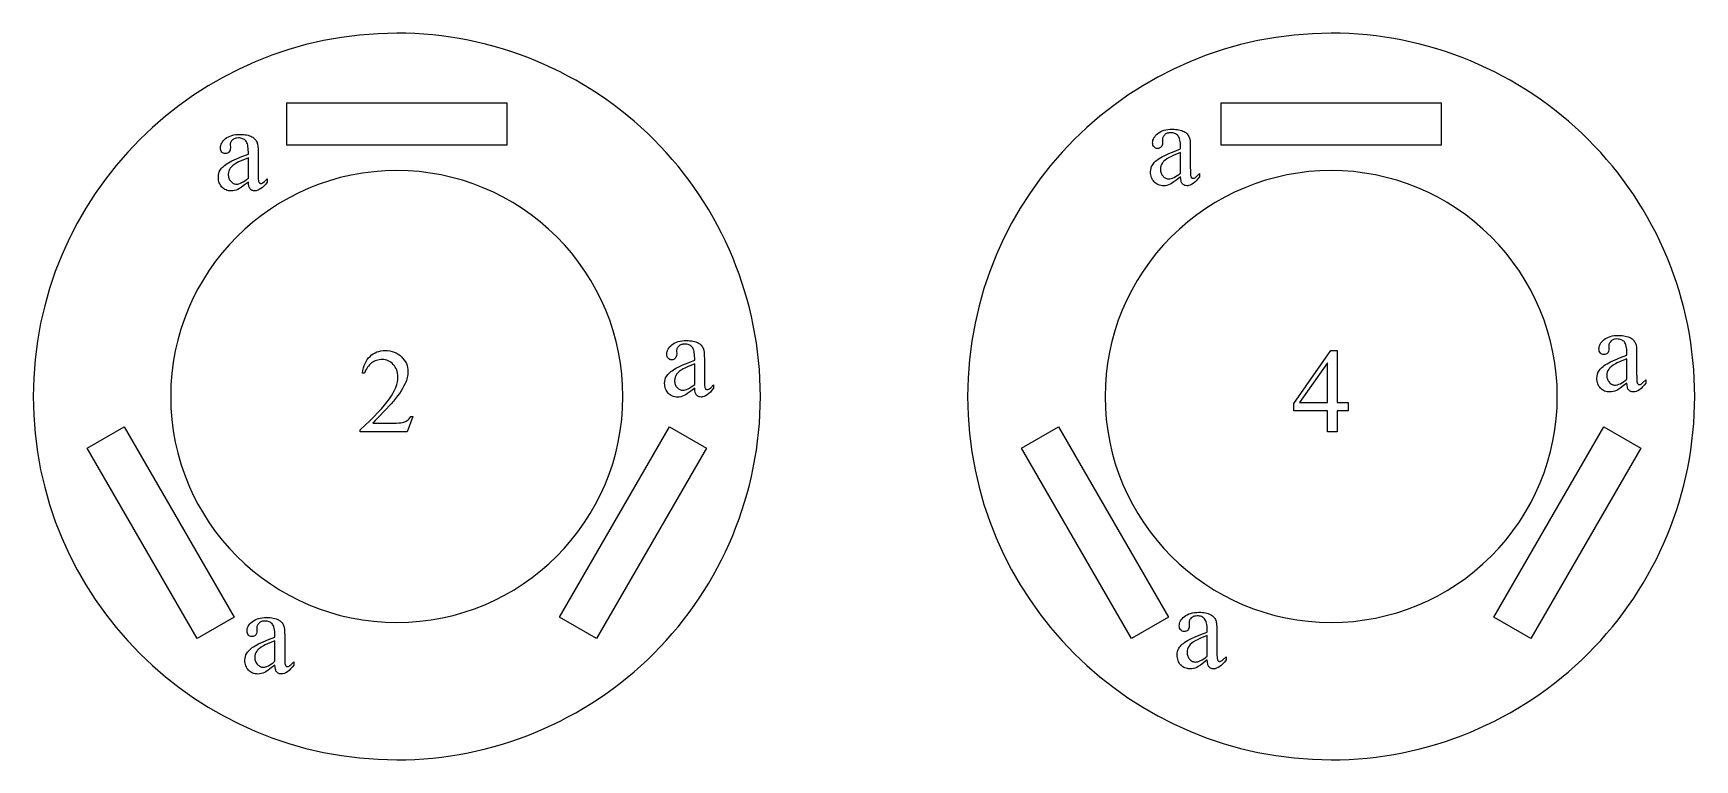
# Model space of a CAD drawing. Extents: x -27 to 581, y 232 to 579.
# Drawn here: x 164.7 to 284.6, y 303.2 to 355.7 of the extents above; entities that cross this region are included whole.
import ezdxf

# ---------------------------------------------------------------- set-up
doc = ezdxf.new("R2010")
doc.units = 0
doc.header["$MEASUREMENT"] = 0
doc.layers.get('0').update_dxf_attribs({"linetype": 'CONTINUOUS'})

msp = doc.modelspace()

# ---------------------------------------------------------------- linework, layer by layer
at = {"color": 5}
for points in [[(183.000031, 347.585907), (183.000031, 350.657898), (198.87204, 350.657898), (198.87204, 347.585907)], [(250.440475, 347.585907), (250.440475, 350.657898), (266.312469, 350.657898), (266.312469, 347.585907)], [(179.190872, 313.497131), (176.530441, 311.961121), (168.594437, 325.706665), (171.254868, 327.242676)], [(210.617203, 327.242676), (213.277634, 325.706665), (205.341629, 311.961121), (202.681198, 313.497131)], [(246.631317, 313.497131), (243.970886, 311.961121), (236.034882, 325.706665), (238.695313, 327.242676)], [(278.057648, 327.242676), (280.718079, 325.706665), (272.782074, 311.961121), (270.121643, 313.497131)]]:
    msp.add_lwpolyline(points, close=True, dxfattribs=at)
at = {"color": 18}
for points in [[(180.222519, 344.931641), (179.950928, 344.724548), (179.735092, 344.566345), (179.574997, 344.45694), (179.470657, 344.396423), (179.354111, 344.349945), (179.233841, 344.316772), (179.109863, 344.296875), (178.982162, 344.290222), (178.883499, 344.294525), (178.789291, 344.307495), (178.699524, 344.329041), (178.614197, 344.359253), (178.533325, 344.398071), (178.456894, 344.445526), (178.384918, 344.501617), (178.317383, 344.566345), (178.256165, 344.638062), (178.203094, 344.715271), (178.158188, 344.797913), (178.12146, 344.885986), (178.09288, 344.979492), (178.072479, 345.078461), (178.060226, 345.182861), (178.056152, 345.292694), (178.064117, 345.430237), (178.088013, 345.558197), (178.127823, 345.676605), (178.183578, 345.785431), (178.23114, 345.857117), (178.286728, 345.927734), (178.350342, 345.997314), (178.421982, 346.065796), (178.501663, 346.13324), (178.589371, 346.199615), (178.68512, 346.264923), (178.788895, 346.329163), (178.905609, 346.394592), (179.040176, 346.463501), (179.362869, 346.611633), (179.756989, 346.77359), (180.222519, 346.949341), (180.222519, 347.102264), (180.219635, 347.242035), (180.210968, 347.370392), (180.196533, 347.487335), (180.176331, 347.592865), (180.150345, 347.686981), (180.118576, 347.769684), (180.081055, 347.840973), (180.037735, 347.900848), (179.988922, 347.951599), (179.93486, 347.995605), (179.875565, 348.032867), (179.81102, 348.063324), (179.741226, 348.087006), (179.666199, 348.103943), (179.585922, 348.114105), (179.500397, 348.117493), (179.373489, 348.108459), (179.315216, 348.097168), (179.260391, 348.08136), (179.20903, 348.061066), (179.161102, 348.036255), (179.116638, 348.006897), (179.075623, 347.973053), (179.005005, 347.898193), (178.977249, 347.858765), (178.954559, 347.817993), (178.936905, 347.77594), (178.924286, 347.732513), (178.916718, 347.687805), (178.9142, 347.641724), (178.922699, 347.395355), (178.916458, 347.303223), (178.897736, 347.22226), (178.866547, 347.152435), (178.822876, 347.09375), (178.769119, 347.047302), (178.707657, 347.014099), (178.638489, 346.994202), (178.56163, 346.987579), (178.486633, 346.994476), (178.418808, 347.015167), (178.358139, 347.049683), (178.304642, 347.098022), (178.260971, 347.158264), (178.229782, 347.228638), (178.21106, 347.309082), (178.204819, 347.399597), (178.210663, 347.48999), (178.22818, 347.578552), (178.257385, 347.665222), (178.298279, 347.750061), (178.350845, 347.833008), (178.415085, 347.914124), (178.491013, 347.993347), (178.578629, 348.07074), (178.676788, 348.142426), (178.784378, 348.204559), (178.901398, 348.257141), (179.027832, 348.30014), (179.163696, 348.333588), (179.308975, 348.357483), (179.463699, 348.371826), (179.627823, 348.376587), (179.754471, 348.373871), (179.875259, 348.365723), (179.990219, 348.352112), (180.099335, 348.333069), (180.202606, 348.308563), (180.300049, 348.278625), (180.391632, 348.243256), (180.477386, 348.202423), (180.537979, 348.167175), (180.594467, 348.127289), (180.646835, 348.082764), (180.695084, 348.033569), (180.739227, 347.979767), (180.779251, 347.921295), (180.815155, 347.858154), (180.846939, 347.790405), (180.864868, 347.73877), (180.880402, 347.675171), (180.904297, 347.512177), (180.918625, 347.301361), (180.923401, 347.042786), (180.923401, 345.721741), (180.928711, 345.273041), (180.935349, 345.129547), (180.944641, 345.039948), (180.956985, 344.982483), (180.972778, 344.935364), (180.992035, 344.89859), (181.014725, 344.872162), (181.040085, 344.853577), (181.067291, 344.840302), (181.096375, 344.832336), (181.127304, 344.829681), (181.19101, 344.837128), (181.246231, 344.859436), (181.301193, 344.899506), (181.376862, 344.964569), (181.590302, 345.169525), (181.590302, 344.931641), (181.472031, 344.782288), (181.355087, 344.652893), (181.239471, 344.543365), (181.125168, 344.453766), (181.012207, 344.384064), (180.900574, 344.33429), (180.790268, 344.304413), (180.735611, 344.296967), (180.681274, 344.294464), (180.58252, 344.303497), (180.537125, 344.314789), (180.494385, 344.330566), (180.454285, 344.350891), (180.416855, 344.375702), (180.38208, 344.405029), (180.34996, 344.438904), (180.321014, 344.47818), (180.295792, 344.523865), (180.274292, 344.575897), (180.2565, 344.634277), (180.232071, 344.770233)], [(247.507065, 345.303375), (247.235474, 345.096313), (247.019623, 344.938049), (246.859543, 344.828674), (246.755203, 344.768158), (246.638657, 344.72168), (246.518387, 344.688507), (246.394409, 344.66861), (246.266708, 344.661957), (246.168045, 344.66626), (246.073837, 344.67923), (245.98407, 344.700775), (245.898743, 344.730988), (245.817871, 344.769806), (245.74144, 344.817261), (245.669464, 344.873352), (245.601929, 344.938049), (245.54071, 345.009827), (245.48764, 345.087006), (245.442734, 345.169647), (245.406006, 345.257721), (245.377426, 345.351227), (245.357025, 345.450195), (245.344772, 345.554596), (245.340698, 345.664429), (245.348663, 345.801971), (245.372543, 345.929932), (245.412369, 346.04834), (245.468124, 346.157166), (245.515686, 346.228851), (245.571274, 346.299469), (245.634888, 346.369049), (245.706528, 346.437531), (245.786209, 346.504974), (245.873917, 346.57135), (245.969666, 346.636658), (246.073441, 346.700897), (246.190155, 346.766357), (246.324722, 346.835236), (246.647415, 346.983368), (247.041534, 347.145325), (247.507065, 347.321075), (247.507065, 347.473999), (247.504181, 347.61377), (247.495514, 347.742126), (247.481079, 347.85907), (247.460876, 347.9646), (247.434891, 348.058716), (247.403122, 348.141418), (247.365585, 348.212708), (247.322281, 348.272583), (247.273468, 348.323364), (247.219406, 348.367371), (247.16011, 348.404602), (247.095566, 348.435059), (247.025772, 348.45874), (246.950729, 348.475677), (246.870453, 348.48584), (246.784943, 348.489227), (246.658035, 348.480194), (246.599762, 348.468903), (246.544937, 348.453125), (246.493561, 348.4328), (246.445648, 348.40799), (246.401184, 348.378632), (246.360168, 348.344788), (246.289536, 348.269928), (246.261795, 348.230499), (246.239105, 348.189758), (246.221451, 348.147675), (246.208832, 348.104248), (246.201263, 348.059509), (246.198746, 348.013458), (246.207245, 347.76709), (246.201004, 347.674957), (246.182281, 347.593994), (246.151093, 347.52417), (246.107422, 347.465515), (246.05365, 347.419037), (245.992203, 347.385864), (245.923035, 347.365936), (245.846176, 347.359314), (245.771179, 347.366211), (245.703354, 347.386902), (245.642685, 347.421417), (245.589188, 347.469757), (245.545517, 347.530029), (245.514328, 347.600372), (245.495605, 347.680817), (245.489365, 347.771332), (245.495209, 347.861755), (245.512726, 347.950287), (245.541931, 348.036957), (245.582809, 348.121796), (245.635376, 348.204742), (245.699631, 348.285858), (245.775558, 348.365112), (245.863174, 348.442505), (245.961334, 348.51416), (246.068924, 348.576294), (246.185928, 348.628876), (246.312378, 348.671875), (246.448242, 348.705322), (246.593521, 348.729218), (246.74823, 348.743561), (246.912369, 348.748322), (247.039017, 348.745605), (247.159805, 348.737457), (247.274765, 348.723846), (247.383881, 348.704803), (247.487152, 348.680298), (247.584579, 348.65036), (247.676178, 348.61499), (247.761932, 348.574158), (247.822525, 348.53894), (247.879013, 348.499023), (247.931381, 348.454498), (247.97963, 348.405334), (248.023773, 348.351501), (248.063797, 348.29303), (248.099701, 348.229919), (248.131485, 348.16214), (248.149414, 348.110504), (248.164948, 348.046906), (248.188828, 347.883911), (248.203171, 347.673096), (248.207947, 347.41452), (248.207947, 346.093475), (248.213257, 345.644775), (248.219894, 345.501282), (248.229187, 345.411682), (248.241531, 345.354218), (248.257324, 345.307098), (248.276581, 345.270325), (248.299271, 345.243896), (248.324631, 345.225311), (248.351837, 345.212036), (248.38092, 345.204071), (248.41185, 345.201416), (248.475555, 345.208862), (248.530777, 345.231171), (248.585739, 345.27124), (248.661407, 345.336304), (248.874847, 345.54126), (248.874847, 345.303375), (248.756577, 345.154053), (248.639633, 345.024628), (248.524017, 344.9151), (248.409714, 344.8255), (248.296753, 344.755798), (248.18512, 344.706024), (248.074814, 344.676147), (248.020157, 344.668701), (247.96582, 344.666199), (247.867065, 344.675232), (247.821671, 344.686523), (247.778915, 344.702301), (247.738831, 344.722626), (247.701401, 344.747437), (247.666626, 344.776794), (247.634491, 344.810638), (247.60556, 344.849915), (247.580338, 344.895599), (247.558838, 344.947632), (247.541046, 345.006042), (247.516617, 345.141968)], [(180.222519, 345.207733), (180.222519, 346.690216), (179.694733, 346.472534), (179.516052, 346.391541), (179.394196, 346.329163), (179.238358, 346.23465), (179.106415, 346.138), (178.998367, 346.039246), (178.953293, 345.989075), (178.9142, 345.938354), (178.851013, 345.834015), (178.805878, 345.724915), (178.778809, 345.611023), (178.769775, 345.49234), (178.772629, 345.417511), (178.781189, 345.345947), (178.795456, 345.277588), (178.815445, 345.212524), (178.841125, 345.150696), (178.872513, 345.092133), (178.909622, 345.036804), (178.952438, 344.984741), (178.998962, 344.937439), (179.047211, 344.896454), (179.097183, 344.861786), (179.148895, 344.833405), (179.202316, 344.81134), (179.257477, 344.795593), (179.314362, 344.786133), (179.372955, 344.782959), (179.456848, 344.789612), (179.547119, 344.809509), (179.643753, 344.842712), (179.746765, 344.88916), (179.85614, 344.948883), (179.971893, 345.021912), (180.094025, 345.108185)], [(247.507065, 345.579468), (247.507065, 347.061951), (246.979279, 346.844269), (246.800598, 346.763275), (246.678741, 346.700897), (246.522903, 346.606384), (246.390961, 346.509735), (246.282898, 346.41098), (246.237839, 346.360809), (246.198746, 346.310089), (246.135559, 346.20575), (246.090424, 346.096649), (246.063354, 345.982758), (246.054321, 345.864075), (246.057175, 345.789246), (246.065735, 345.717651), (246.080002, 345.649353), (246.099991, 345.584259), (246.125671, 345.52243), (246.157059, 345.463867), (246.194168, 345.408539), (246.236969, 345.356476), (246.283508, 345.309174), (246.331757, 345.268188), (246.381729, 345.233521), (246.433441, 345.205139), (246.486862, 345.183075), (246.542023, 345.167297), (246.598907, 345.157867), (246.657501, 345.154694), (246.741394, 345.161346), (246.831665, 345.181244), (246.928299, 345.214447), (247.031311, 345.260895), (247.140686, 345.320618), (247.256439, 345.393646), (247.378571, 345.479919)], [(212.435837, 330.03833), (212.164246, 329.831238), (211.948395, 329.673035), (211.788315, 329.56366), (211.683975, 329.503113), (211.567429, 329.456665), (211.447159, 329.423462), (211.323181, 329.403564), (211.19548, 329.396912), (211.096817, 329.401245), (211.002594, 329.414185), (210.912827, 329.43573), (210.827515, 329.465942), (210.746643, 329.504761), (210.670212, 329.552246), (210.598236, 329.608307), (210.530701, 329.673035), (210.469467, 329.744781), (210.416412, 329.82196), (210.371506, 329.904602), (210.334763, 329.992676), (210.306198, 330.086182), (210.285782, 330.18515), (210.273544, 330.289551), (210.269455, 330.399414), (210.27742, 330.536926), (210.301315, 330.664886), (210.341141, 330.783295), (210.396896, 330.892151), (210.444443, 330.963806), (210.500031, 331.034424), (210.56366, 331.104004), (210.6353, 331.172485), (210.714981, 331.239929), (210.802689, 331.306305), (210.898438, 331.371613), (211.002197, 331.435852), (211.118912, 331.501282), (211.253479, 331.57019), (211.576187, 331.718323), (211.970306, 331.88028), (212.435837, 332.05603), (212.435837, 332.208954), (212.432938, 332.348724), (212.424286, 332.477112), (212.409851, 332.594055), (212.389633, 332.699585), (212.363647, 332.793701), (212.331894, 332.876404), (212.294357, 332.947662), (212.251053, 333.007538), (212.20224, 333.058319), (212.148178, 333.102325), (212.088867, 333.139557), (212.024323, 333.170013), (211.954544, 333.193726), (211.879501, 333.210632), (211.799225, 333.220795), (211.713715, 333.224182), (211.586807, 333.215149), (211.528534, 333.203857), (211.473709, 333.18808), (211.422333, 333.167755), (211.37442, 333.142944), (211.329941, 333.113586), (211.288925, 333.079742), (211.218307, 333.004883), (211.190567, 332.965454), (211.167862, 332.924713), (211.150208, 332.882629), (211.137604, 332.839233), (211.130035, 332.794495), (211.127518, 332.748413), (211.136002, 332.502045), (211.129776, 332.409912), (211.111053, 332.328949), (211.079865, 332.259125), (211.036179, 332.200439), (210.982422, 332.153992), (210.920959, 332.120819), (210.851807, 332.100891), (210.774948, 332.094269), (210.699951, 332.101166), (210.632111, 332.121887), (210.571457, 332.156372), (210.51796, 332.204712), (210.474289, 332.264954), (210.443085, 332.335327), (210.424377, 332.415771), (210.418137, 332.506287), (210.423981, 332.59668), (210.441498, 332.685242), (210.470703, 332.771912), (210.511581, 332.85675), (210.564148, 332.939697), (210.628403, 333.020813), (210.70433, 333.100067), (210.791931, 333.17746), (210.890106, 333.249146), (210.997696, 333.311249), (211.1147, 333.363831), (211.241135, 333.40683), (211.376999, 333.440277), (211.522293, 333.464172), (211.677002, 333.478516), (211.841141, 333.483276), (211.967773, 333.48056), (212.088577, 333.472412), (212.203537, 333.458801), (212.312653, 333.439758), (212.415924, 333.415253), (212.513351, 333.385315), (212.60495, 333.349945), (212.690704, 333.309143), (212.751297, 333.273895), (212.807785, 333.234009), (212.860153, 333.189453), (212.908401, 333.140289), (212.95253, 333.086456), (212.992554, 333.027985), (213.028458, 332.964844), (213.060257, 332.897095), (213.078171, 332.845459), (213.093704, 332.78186), (213.117599, 332.618866), (213.131943, 332.408081), (213.136719, 332.149475), (213.136719, 330.82843), (213.142029, 330.379761), (213.148666, 330.236267), (213.157959, 330.146667), (213.170303, 330.089172), (213.186096, 330.042053), (213.205338, 330.00528), (213.228043, 329.978882), (213.253403, 329.960266), (213.280609, 329.947021), (213.309677, 329.939026), (213.340607, 329.936401), (213.404327, 329.943817), (213.459549, 329.966125), (213.514511, 330.006226), (213.590164, 330.071259), (213.803619, 330.276215), (213.803619, 330.03833), (213.685349, 329.889008), (213.568405, 329.759583), (213.452774, 329.650055), (213.338486, 329.560455), (213.225525, 329.490784), (213.113892, 329.440979), (213.003571, 329.411133), (212.948914, 329.403656), (212.894592, 329.401184), (212.795837, 329.410187), (212.750427, 329.421478), (212.707687, 329.437256), (212.667603, 329.457581), (212.630173, 329.482422), (212.595383, 329.511749), (212.563263, 329.545593), (212.534332, 329.5849), (212.509109, 329.630554), (212.487595, 329.682587), (212.469818, 329.740997), (212.445389, 329.876923)], [(279.720367, 330.410065), (279.448792, 330.203003), (279.232941, 330.044769), (279.072845, 329.935364), (278.968506, 329.874847), (278.851959, 329.8284), (278.731689, 329.795197), (278.607727, 329.775299), (278.480011, 329.768646), (278.381348, 329.77298), (278.28714, 329.785919), (278.197388, 329.807495), (278.112061, 329.837677), (278.031189, 329.876526), (277.954742, 329.92395), (277.882782, 329.980042), (277.815247, 330.044769), (277.754028, 330.116516), (277.700958, 330.193695), (277.656036, 330.276337), (277.619324, 330.36441), (277.590729, 330.457916), (277.570343, 330.556885), (277.558075, 330.661285), (277.554016, 330.771118), (277.561981, 330.908661), (277.585876, 331.036621), (277.625671, 331.155029), (277.681427, 331.263885), (277.729004, 331.335571), (277.784576, 331.406189), (277.848206, 331.475739), (277.91983, 331.54425), (277.999512, 331.611664), (278.087219, 331.67804), (278.182983, 331.743347), (278.286743, 331.807587), (278.403473, 331.873047), (278.538025, 331.941925), (278.860718, 332.090088), (279.254852, 332.252014), (279.720367, 332.427765), (279.720367, 332.580688), (279.717499, 332.720459), (279.708832, 332.848816), (279.694397, 332.96579), (279.674194, 333.07132), (279.648193, 333.165436), (279.616425, 333.248108), (279.578918, 333.319397), (279.535583, 333.379272), (279.486786, 333.430054), (279.432709, 333.47406), (279.373413, 333.511292), (279.308868, 333.541748), (279.239075, 333.56546), (279.164063, 333.582367), (279.083771, 333.592529), (278.99826, 333.595917), (278.871338, 333.586884), (278.81308, 333.575592), (278.75824, 333.559814), (278.706879, 333.53949), (278.658966, 333.514679), (278.614502, 333.485352), (278.573486, 333.451477), (278.502869, 333.376617), (278.475098, 333.337189), (278.452423, 333.296448), (278.434753, 333.254364), (278.42215, 333.210968), (278.414581, 333.166229), (278.412048, 333.120178), (278.420563, 332.873779), (278.414307, 332.781677), (278.395599, 332.700684), (278.36441, 332.630859), (278.32074, 332.572205), (278.266968, 332.525726), (278.205505, 332.492554), (278.136353, 332.472656), (278.059479, 332.466003), (277.984497, 332.4729), (277.916656, 332.493622), (277.855988, 332.528137), (277.80249, 332.576447), (277.75882, 332.636719), (277.727631, 332.707062), (277.708923, 332.787506), (277.702667, 332.878052), (277.708527, 332.968445), (277.726044, 333.056976), (277.755249, 333.143646), (277.796143, 333.228485), (277.848694, 333.311462), (277.912933, 333.392548), (277.988861, 333.471802), (278.076477, 333.549194), (278.174652, 333.62088), (278.282227, 333.682983), (278.399261, 333.735565), (278.525696, 333.778564), (278.66156, 333.812012), (278.806824, 333.835907), (278.961548, 333.85025), (279.125671, 333.855042), (279.252319, 333.852295), (279.373108, 333.844147), (279.488068, 333.830536), (279.597198, 333.811493), (279.70047, 333.786987), (279.797913, 333.75708), (279.889496, 333.72168), (279.97525, 333.680878), (280.035828, 333.64563), (280.092316, 333.605743), (280.144684, 333.561188), (280.192932, 333.512024), (280.237091, 333.458191), (280.2771, 333.399719), (280.313019, 333.336609), (280.344788, 333.268829), (280.362732, 333.217194), (280.378265, 333.153625), (280.402161, 332.990601), (280.416473, 332.779816), (280.421265, 332.52124), (280.421265, 331.200165), (280.426575, 330.751495), (280.433197, 330.608002), (280.442505, 330.518402), (280.454834, 330.460907), (280.470642, 330.413788), (280.489899, 330.377014), (280.512573, 330.350586), (280.537933, 330.332031), (280.565155, 330.318756), (280.594238, 330.310791), (280.625153, 330.308136), (280.688873, 330.315552), (280.74408, 330.33786), (280.799042, 330.37793), (280.874725, 330.442993), (281.088165, 330.647949), (281.088165, 330.410065), (280.969879, 330.260742), (280.852936, 330.131317), (280.737335, 330.02179), (280.623016, 329.93219), (280.510071, 329.862488), (280.398438, 329.812744), (280.288116, 329.782867), (280.233459, 329.775391), (280.179138, 329.772888), (280.080383, 329.781921), (280.034973, 329.793213), (279.992249, 329.809021), (279.952148, 329.829315), (279.914703, 329.854126), (279.879944, 329.883484), (279.847809, 329.917328), (279.818878, 329.956604), (279.79364, 330.002289), (279.772156, 330.054321), (279.754364, 330.112732), (279.729919, 330.248657)], [(192.095184, 327.99173), (191.691635, 326.883057), (188.293411, 326.883057), (188.293411, 327.040222), (188.654404, 327.374329), (188.987656, 327.69281), (189.293167, 327.995575), (189.570923, 328.282715), (189.820953, 328.554169), (190.043228, 328.809967), (190.237762, 329.05011), (190.404556, 329.274567), (190.547928, 329.488892), (190.672165, 329.698547), (190.777298, 329.903564), (190.863312, 330.103943), (190.930222, 330.299683), (190.978012, 330.490753), (191.006683, 330.677185), (191.016235, 330.859009), (191.011002, 330.99292), (190.99527, 331.120758), (190.969055, 331.242493), (190.932343, 331.358093), (190.885162, 331.467621), (190.827484, 331.571045), (190.759308, 331.668335), (190.680664, 331.759521), (190.594711, 331.842163), (190.504654, 331.913757), (190.410461, 331.974365), (190.312164, 332.023956), (190.209763, 332.0625), (190.103226, 332.090057), (189.992584, 332.106567), (189.877838, 332.112091), (189.772995, 332.108215), (189.670883, 332.096558), (189.571487, 332.077148), (189.474823, 332.049957), (189.380875, 332.015015), (189.289642, 331.972321), (189.201141, 331.921844), (189.115356, 331.863586), (189.033691, 331.797852), (188.95752, 331.724884), (188.886871, 331.644653), (188.821732, 331.55722), (188.762085, 331.462555), (188.707962, 331.360626), (188.659348, 331.251465), (188.616241, 331.135101), (188.459076, 331.135101), (188.490829, 331.325867), (188.533005, 331.505188), (188.585602, 331.673096), (188.648636, 331.82962), (188.722076, 331.974701), (188.805923, 332.108368), (188.900208, 332.230621), (189.004913, 332.341461), (189.11824, 332.440033), (189.238403, 332.525452), (189.365417, 332.597717), (189.499252, 332.65686), (189.639923, 332.702881), (189.78743, 332.735718), (189.941788, 332.755432), (190.102966, 332.761993), (190.274567, 332.754974), (190.438934, 332.733856), (190.596069, 332.698669), (190.745972, 332.649445), (190.888641, 332.586121), (191.024078, 332.508728), (191.152267, 332.417267), (191.273224, 332.311737), (191.38324, 332.196655), (191.478592, 332.076508), (191.559265, 331.951355), (191.625259, 331.821106), (191.676605, 331.685852), (191.713272, 331.545532), (191.735275, 331.400177), (191.742615, 331.249786), (191.739426, 331.140411), (191.729874, 331.031036), (191.713943, 330.921631), (191.691635, 330.812256), (191.662964, 330.702881), (191.627914, 330.593506), (191.586502, 330.484131), (191.538712, 330.374756), (191.454025, 330.201447), (191.357132, 330.025635), (191.248016, 329.84729), (191.126678, 329.666443), (190.993149, 329.483032), (190.847397, 329.297119), (190.689423, 329.108704), (190.519241, 328.917755), (190.040039, 328.3974), (189.660126, 327.99173), (189.379517, 327.700745), (189.198181, 327.524475), (190.701904, 327.524475), (190.914154, 327.526611), (191.092163, 327.532959), (191.235931, 327.543579), (191.345444, 327.558472), (191.435577, 327.579834), (191.521194, 327.609985), (191.602295, 327.648865), (191.678894, 327.696533), (191.750839, 327.753998), (191.818008, 327.822357), (191.880402, 327.901611), (191.938004, 327.99173)], [(259.590851, 329.006958), (259.590851, 328.403778), (258.817749, 328.403778), (258.817749, 326.883057), (258.116852, 326.883057), (258.116852, 328.403778), (255.678635, 328.403778), (255.678635, 328.947479), (258.350494, 332.761993), (258.817749, 332.761993), (258.817749, 329.006958)], [(212.435837, 330.314453), (212.435837, 331.796936), (211.908051, 331.579224), (211.72937, 331.49823), (211.607513, 331.435852), (211.451675, 331.341339), (211.319733, 331.24469), (211.21167, 331.145935), (211.166611, 331.095764), (211.127518, 331.045044), (211.064331, 330.940735), (211.019196, 330.831604), (210.992111, 330.717712), (210.983093, 330.59906), (210.985947, 330.5242), (210.994507, 330.452637), (211.008774, 330.384308), (211.028748, 330.319214), (211.054443, 330.257385), (211.085831, 330.198822), (211.12294, 330.143494), (211.165741, 330.091431), (211.212265, 330.044128), (211.260529, 330.003174), (211.310501, 329.968475), (211.362198, 329.940094), (211.415634, 329.91803), (211.470795, 329.902283), (211.527664, 329.892822), (211.586273, 329.889648), (211.670166, 329.896301), (211.760437, 329.916199), (211.857071, 329.949402), (211.960083, 329.99585), (212.069458, 330.055603), (212.185211, 330.128601), (212.307343, 330.214874)], [(258.116852, 329.006958), (258.116852, 331.865723), (256.09491, 329.006958)], [(279.720367, 330.686188), (279.720367, 332.16864), (279.192596, 331.950958), (279.013916, 331.869995), (278.892059, 331.807587), (278.736206, 331.713074), (278.604279, 331.616455), (278.496216, 331.5177), (278.451141, 331.467499), (278.412048, 331.416809), (278.348877, 331.312469), (278.303741, 331.203339), (278.276672, 331.089447), (278.267639, 330.970764), (278.270477, 330.895935), (278.279053, 330.824371), (278.293304, 330.756042), (278.313293, 330.690948), (278.338989, 330.62915), (278.370361, 330.570557), (278.407471, 330.515228), (278.450287, 330.463165), (278.496826, 330.415894), (278.545074, 330.374878), (278.595032, 330.34021), (278.646759, 330.311829), (278.700165, 330.289764), (278.755341, 330.274017), (278.812225, 330.264557), (278.870819, 330.261414), (278.954712, 330.268036), (279.044983, 330.287964), (279.141602, 330.321136), (279.244629, 330.367584), (279.354004, 330.427338), (279.469757, 330.500336), (279.591888, 330.586609)], [(182.142609, 310.039246), (181.871017, 309.832184), (181.655167, 309.67395), (181.495087, 309.564575), (181.390747, 309.504028), (181.2742, 309.457581), (181.153931, 309.424377), (181.029953, 309.40448), (180.902252, 309.397827), (180.803589, 309.402161), (180.709381, 309.4151), (180.619614, 309.436646), (180.534286, 309.466858), (180.453415, 309.505676), (180.376984, 309.553162), (180.305008, 309.609222), (180.237473, 309.67395), (180.176239, 309.745697), (180.123184, 309.822876), (180.078278, 309.905518), (180.04155, 309.993591), (180.01297, 310.087097), (179.992569, 310.186066), (179.980316, 310.290466), (179.976227, 310.40033), (179.984192, 310.537842), (180.008087, 310.665802), (180.047913, 310.78421), (180.103668, 310.893066), (180.15123, 310.964722), (180.206802, 311.03537), (180.270432, 311.104919), (180.342072, 311.173401), (180.421753, 311.240845), (180.50946, 311.30722), (180.605209, 311.372528), (180.708984, 311.436768), (180.825699, 311.502228), (180.960266, 311.571106), (181.282959, 311.719238), (181.677078, 311.881195), (182.142609, 312.056946), (182.142609, 312.209869), (182.139725, 312.34964), (182.131058, 312.478027), (182.116623, 312.594971), (182.096405, 312.7005), (182.070419, 312.794617), (182.038666, 312.877319), (182.001129, 312.948578), (181.957825, 313.008453), (181.909012, 313.059235), (181.85495, 313.103241), (181.795654, 313.140472), (181.731094, 313.170929), (181.661316, 313.194641), (181.586273, 313.211548), (181.505997, 313.22171), (181.420486, 313.225098), (181.293579, 313.216064), (181.235306, 313.204773), (181.180481, 313.188995), (181.129105, 313.168671), (181.081192, 313.14386), (181.036728, 313.114502), (180.995697, 313.080658), (180.925079, 313.005798), (180.897339, 312.96637), (180.874649, 312.925629), (180.856979, 312.883545), (180.844376, 312.840149), (180.836807, 312.79541), (180.83429, 312.749329), (180.842789, 312.50296), (180.836548, 312.410828), (180.817825, 312.329865), (180.786636, 312.26004), (180.742966, 312.201385), (180.689194, 312.154907), (180.627731, 312.121735), (180.558578, 312.101807), (180.48172, 312.095184), (180.406723, 312.102081), (180.338882, 312.122803), (180.278229, 312.157288), (180.224731, 312.205627), (180.181061, 312.2659), (180.149857, 312.336243), (180.131149, 312.416687), (180.124908, 312.507202), (180.130753, 312.597626), (180.14827, 312.686157), (180.177475, 312.772827), (180.218353, 312.857666), (180.27092, 312.940613), (180.335175, 313.021729), (180.411102, 313.100983), (180.498718, 313.178375), (180.596878, 313.250061), (180.704468, 313.312164), (180.821472, 313.364746), (180.947922, 313.407745), (181.083786, 313.441193), (181.229065, 313.465088), (181.383774, 313.479431), (181.547913, 313.484192), (181.674561, 313.481476), (181.795349, 313.473328), (181.910309, 313.459717), (182.019424, 313.440674), (182.122696, 313.416168), (182.220123, 313.38623), (182.311722, 313.350861), (182.397476, 313.310059), (182.458069, 313.274811), (182.514557, 313.234924), (182.566925, 313.190369), (182.615173, 313.141205), (182.659317, 313.087372), (182.699326, 313.0289), (182.735245, 312.96579), (182.767029, 312.89801), (182.784958, 312.846375), (182.800476, 312.782776), (182.824371, 312.619781), (182.838715, 312.408997), (182.843491, 312.150391), (182.843491, 310.829346), (182.848801, 310.380676), (182.855438, 310.237183), (182.864731, 310.147583), (182.877075, 310.090088), (182.892868, 310.042969), (182.912125, 310.006195), (182.934814, 309.979797), (182.960175, 309.961182), (182.987381, 309.947937), (183.016449, 309.939972), (183.047379, 309.937317), (183.111099, 309.944733), (183.166321, 309.967041), (183.221283, 310.007141), (183.296936, 310.072174), (183.510391, 310.27713), (183.510391, 310.039246), (183.39212, 309.889923), (183.275177, 309.760498), (183.159546, 309.65097), (183.045258, 309.561371), (182.932297, 309.491699), (182.820663, 309.441895), (182.710342, 309.412048), (182.655685, 309.404572), (182.601364, 309.4021), (182.502609, 309.411102), (182.457214, 309.422394), (182.414459, 309.438202), (182.374374, 309.458496), (182.336945, 309.483337), (182.30217, 309.512665), (182.270035, 309.546509), (182.241104, 309.585815), (182.215881, 309.63147), (182.194382, 309.683502), (182.17659, 309.741913), (182.152161, 309.877838)], [(249.427155, 310.41098), (249.155563, 310.203918), (248.939713, 310.045685), (248.779633, 309.93631), (248.675293, 309.875763), (248.558746, 309.829315), (248.438477, 309.796112), (248.314499, 309.776215), (248.186798, 309.769592), (248.088135, 309.773895), (247.993927, 309.786835), (247.90416, 309.808411), (247.818832, 309.838593), (247.737961, 309.877441), (247.66153, 309.924866), (247.589554, 309.980957), (247.522018, 310.045685), (247.460785, 310.117432), (247.40773, 310.194611), (247.362823, 310.277252), (247.326096, 310.365326), (247.297516, 310.458862), (247.2771, 310.5578), (247.264862, 310.662201), (247.260773, 310.772034), (247.268738, 310.909576), (247.292633, 311.037537), (247.332458, 311.155945), (247.388214, 311.264801), (247.43576, 311.336487), (247.491348, 311.407104), (247.554977, 311.476654), (247.626617, 311.545166), (247.706299, 311.612579), (247.794006, 311.678955), (247.889755, 311.744263), (247.993515, 311.808502), (248.110229, 311.873962), (248.244812, 311.942841), (248.567505, 312.091003), (248.961624, 312.25293), (249.427155, 312.42868), (249.427155, 312.581604), (249.424271, 312.721375), (249.415604, 312.849762), (249.401169, 312.966705), (249.380951, 313.072235), (249.354965, 313.166351), (249.323212, 313.249054), (249.285675, 313.320313), (249.242371, 313.380188), (249.193558, 313.430969), (249.139496, 313.474976), (249.0802, 313.512207), (249.01564, 313.542664), (248.945862, 313.566376), (248.870819, 313.583282), (248.790543, 313.593445), (248.705032, 313.596832), (248.578125, 313.587799), (248.519852, 313.576538), (248.465027, 313.56073), (248.413651, 313.540405), (248.365738, 313.515594), (248.321259, 313.486267), (248.280243, 313.452393), (248.209625, 313.377533), (248.181885, 313.338104), (248.15918, 313.297363), (248.141525, 313.25528), (248.128922, 313.211884), (248.121353, 313.167145), (248.118835, 313.121094), (248.127335, 312.874695), (248.121094, 312.782593), (248.102371, 312.701599), (248.071182, 312.631775), (248.027512, 312.57312), (247.97374, 312.526672), (247.912277, 312.493469), (247.843124, 312.473572), (247.766266, 312.466919), (247.691269, 312.473816), (247.623428, 312.494537), (247.562775, 312.529053), (247.509277, 312.577362), (247.465607, 312.637634), (247.434402, 312.707977), (247.415695, 312.788422), (247.409454, 312.878967), (247.415298, 312.96936), (247.432816, 313.057892), (247.462021, 313.144592), (247.502899, 313.229401), (247.555466, 313.312378), (247.61972, 313.393463), (247.695648, 313.472717), (247.783264, 313.55011), (247.881424, 313.621796), (247.989014, 313.683899), (248.106018, 313.736481), (248.232468, 313.77948), (248.368317, 313.812927), (248.513611, 313.836823), (248.66832, 313.851166), (248.832458, 313.855957), (248.959091, 313.85321), (249.079895, 313.845062), (249.194855, 313.831451), (249.30397, 313.812408), (249.407242, 313.787903), (249.504669, 313.757996), (249.596268, 313.722595), (249.682022, 313.681793), (249.742615, 313.646545), (249.799103, 313.606659), (249.851471, 313.562134), (249.899719, 313.512939), (249.943848, 313.459106), (249.983871, 313.400635), (250.019791, 313.337524), (250.051575, 313.269745), (250.069489, 313.218109), (250.085022, 313.154541), (250.108917, 312.991516), (250.12326, 312.780731), (250.128036, 312.522156), (250.128036, 311.20108), (250.133347, 310.752411), (250.139984, 310.608917), (250.149277, 310.519318), (250.161621, 310.461823), (250.177414, 310.414703), (250.196671, 310.37793), (250.21936, 310.351532), (250.24472, 310.332947), (250.271927, 310.319672), (250.300995, 310.311707), (250.331924, 310.309052), (250.395645, 310.316467), (250.450867, 310.338776), (250.505829, 310.378876), (250.581482, 310.443909), (250.794937, 310.648865), (250.794937, 310.41098), (250.676666, 310.261658), (250.559723, 310.132233), (250.444092, 310.022705), (250.329803, 309.933105), (250.216843, 309.863434), (250.105209, 309.81366), (249.994888, 309.783783), (249.940231, 309.776306), (249.88591, 309.773804), (249.787155, 309.782837), (249.741745, 309.794128), (249.699005, 309.809937), (249.65892, 309.830231), (249.62149, 309.855072), (249.586716, 309.884399), (249.554581, 309.918243), (249.52565, 309.95755), (249.500427, 310.003204), (249.478928, 310.055237), (249.461136, 310.113647), (249.436707, 310.249573)], [(182.142609, 310.315369), (182.142609, 311.797852), (181.614822, 311.580139), (181.436142, 311.499146), (181.314285, 311.436768), (181.158447, 311.342255), (181.026505, 311.245605), (180.918442, 311.146851), (180.873383, 311.09668), (180.83429, 311.045959), (180.771103, 310.94165), (180.725967, 310.83252), (180.698883, 310.718628), (180.689865, 310.599976), (180.692719, 310.525116), (180.701279, 310.453552), (180.715546, 310.385223), (180.735519, 310.320129), (180.761215, 310.258301), (180.792603, 310.199738), (180.829712, 310.144409), (180.872513, 310.092346), (180.919037, 310.045044), (180.9673, 310.004089), (181.017273, 309.969391), (181.068985, 309.94104), (181.122406, 309.918945), (181.177567, 309.903198), (181.234436, 309.893738), (181.293045, 309.890564), (181.376938, 309.897217), (181.467209, 309.917114), (181.563843, 309.950317), (181.666855, 309.996765), (181.77623, 310.056519), (181.891983, 310.129517), (182.014114, 310.21579)], [(249.427155, 310.687103), (249.427155, 312.169556), (248.899368, 311.951874), (248.720688, 311.870911), (248.598831, 311.808502), (248.442993, 311.713989), (248.31105, 311.617371), (248.202988, 311.518616), (248.157928, 311.468414), (248.118835, 311.417725), (248.055649, 311.313385), (248.010513, 311.204254), (247.983429, 311.090363), (247.974411, 310.97168), (247.977264, 310.896851), (247.985825, 310.825287), (248.000092, 310.756958), (248.020065, 310.691864), (248.045761, 310.630066), (248.077148, 310.571472), (248.114258, 310.516174), (248.157059, 310.464081), (248.203583, 310.416809), (248.251846, 310.375824), (248.301819, 310.341125), (248.353516, 310.312744), (248.406952, 310.29071), (248.462112, 310.274933), (248.518982, 310.265472), (248.577591, 310.262329), (248.661484, 310.268951), (248.751755, 310.288879), (248.848389, 310.322052), (248.951401, 310.36853), (249.060776, 310.428253), (249.176529, 310.501251), (249.29866, 310.587524)]]:
    msp.add_lwpolyline(points, close=True, dxfattribs=at)
at = {"color": 1}
for centre, start, end in [((190.936035, 329.441895), 90.000003, 179.999991), ((190.936035, 329.441895), 0, 90.000003), ((258.376465, 329.441895), 90.000003, 179.999991), ((258.376465, 329.441895), 0, 90.000003), ((190.936035, 329.441895), 180.000005, 270.000001), ((190.936035, 329.441895), 270.000001, 360.00001), ((258.376465, 329.441895), 180.000005, 270.000001), ((258.376465, 329.441895), 270.000001, 360.00001)]:
    msp.add_arc(centre, 26.24, start, end, dxfattribs=at)
at = {"color": 5}
for centre, start, end in [((190.936035, 329.441895), 90.000003, 179.999991), ((190.936035, 329.441895), 0, 90.000003), ((258.376465, 329.441895), 90.000003, 180.000005), ((258.376465, 329.441895), 0, 90.000003), ((190.936035, 329.441895), 180.000005, 270.000001), ((190.936035, 329.441895), 270.000001, 360), ((258.376465, 329.441895), 180.000005, 270.000001), ((258.376465, 329.441895), 270.000001, 360.00001)]:
    msp.add_arc(centre, 16.32, start, end, dxfattribs=at)

doc.saveas('drawing.dxf')
